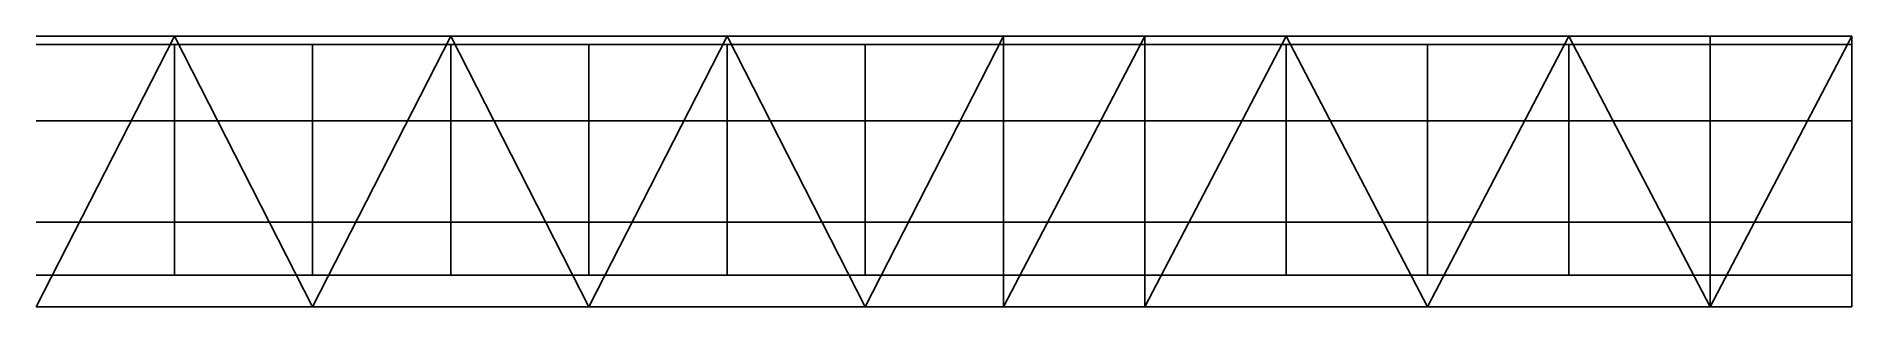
# Model space of a CAD drawing. Header units: millimetres. Extents: x 39000 to 77520, y -2875 to 2875.
import ezdxf

# ---------------------------------------------------------------- set-up
doc = ezdxf.new("R2010")
doc.units = ezdxf.units.MM
for name, color, linetype in [('ZJ8_CANTILEVER_EDGE', 3, 'CONTINUOUS'), ('ZJ8_COLUMN', 8, 'CONTINUOUS'), ('ZJ8_DECK_CROSS', 4, 'CONTINUOUS'), ('ZJ8_DECK_MAIN', 4, 'CONTINUOUS'), ('ZJ8_DECK_SECONDARY', 3, 'CONTINUOUS'), ('ZJ8_LONGITUDINAL_BRACE', 1, 'CONTINUOUS'), ('ZJ8_PLATFORM_BRACE', 1, 'CONTINUOUS'), ('ZJ8_TRANSVERSE_BRACE', 1, 'CONTINUOUS'), ('ZJ8_TRUSS_DIAGONAL', 5, 'CONTINUOUS'), ('ZJ8_TRUSS_LOWER', 5, 'CONTINUOUS'), ('ZJ8_TRUSS_UPPER', 5, 'CONTINUOUS'), ('ZJ8_TRUSS_VERTICAL', 5, 'CONTINUOUS')]:
    doc.layers.add(name, color=color, linetype=linetype)

msp = doc.modelspace()

# ---------------------------------------------------------------- linework, layer by layer
at = {"layer": 'ZJ8_CANTILEVER_EDGE'}
for p, q in [((39000, 2700, 15638.08999), (41931.428571, 2700, 15535.722248)), ((41931.428571, 2700, 15535.722248), (44862.857143, 2700, 15433.354507)), ((44862.857143, 2700, 15433.354507), (47794.285714, 2700, 15330.986766)), ((47794.285714, 2700, 15330.986766), (50725.714286, 2700, 15228.619024)), ((50725.714286, 2700, 15228.619024), (53657.142857, 2700, 15126.251283)), ((53657.142857, 2700, 15126.251283), (56588.571429, 2700, 15023.883541)), ((56588.571429, 2700, 15023.883541), (59520, 2700, 14921.5158)), ((59520, 2700, 14921.5158), (62520, 2700, 14816.753491)), ((62520, 2700, 14816.753491), (65520, 2700, 14711.991183)), ((65520, 2700, 14711.991183), (68520, 2700, 14607.228874)), ((68520, 2700, 14607.228874), (71520, 2700, 14502.466566)), ((71520, 2700, 14502.466566), (74520, 2700, 14397.704257)), ((74520, 2700, 14397.704257), (77520, 2700, 14292.941949)), ((39000, -2200, 15638.08999), (41931.428571, -2200, 15535.722248)), ((41931.428571, -2200, 15535.722248), (44862.857143, -2200, 15433.354507)), ((44862.857143, -2200, 15433.354507), (47794.285714, -2200, 15330.986766)), ((47794.285714, -2200, 15330.986766), (50725.714286, -2200, 15228.619024)), ((50725.714286, -2200, 15228.619024), (53657.142857, -2200, 15126.251283)), ((53657.142857, -2200, 15126.251283), (56588.571429, -2200, 15023.883541)), ((56588.571429, -2200, 15023.883541), (59520, -2200, 14921.5158)), ((59520, -2200, 14921.5158), (62520, -2200, 14816.753491)), ((62520, -2200, 14816.753491), (65520, -2200, 14711.991183)), ((65520, -2200, 14711.991183), (68520, -2200, 14607.228874)), ((68520, -2200, 14607.228874), (71520, -2200, 14502.466566)), ((71520, -2200, 14502.466566), (74520, -2200, 14397.704257)), ((74520, -2200, 14397.704257), (77520, -2200, 14292.941949))]:
    msp.add_line(p, q, dxfattribs=at)
at = {"layer": 'ZJ8_COLUMN'}
for p, q in [((59520, 2875), (59520, 2875, 4973.8386)), ((59520, 2875, 4973.8386), (59520, 2875, 9947.6772)), ((59520, 2875, 9947.6772), (59520, 2875, 14921.5158)), ((62520, 2875), (62520, 2875, 4938.91783)), ((62520, 2875, 4938.91783), (62520, 2875, 9877.835661)), ((62520, 2875, 9877.835661), (62520, 2875, 14816.753491)), ((74520, 2875), (74520, 2875, 4799.234752)), ((74520, 2875, 4799.234752), (74520, 2875, 9598.469505)), ((74520, 2875, 9598.469505), (74520, 2875, 14397.704257)), ((77520, 2875), (77520, 2875, 4764.313983)), ((77520, 2875, 4764.313983), (77520, 2875, 9528.627966)), ((77520, 2875, 9528.627966), (77520, 2875, 14292.941949)), ((59520, -2875), (59520, -2875, 4973.8386)), ((59520, -2875, 4973.8386), (59520, -2875, 9947.6772)), ((59520, -2875, 9947.6772), (59520, -2875, 14921.5158)), ((62520, -2875), (62520, -2875, 4938.91783)), ((62520, -2875, 4938.91783), (62520, -2875, 9877.835661)), ((62520, -2875, 9877.835661), (62520, -2875, 14816.753491)), ((74520, -2875), (74520, -2875, 4799.234752)), ((74520, -2875, 4799.234752), (74520, -2875, 9598.469505)), ((74520, -2875, 9598.469505), (74520, -2875, 14397.704257)), ((77520, -2875), (77520, -2875, 4764.313983)), ((77520, -2875, 4764.313983), (77520, -2875, 9528.627966)), ((77520, -2875, 9528.627966), (77520, -2875, 14292.941949))]:
    msp.add_line(p, q, dxfattribs=at)
at = {"layer": 'ZJ8_DECK_CROSS'}
for p, q in [((41931.428571, -2200, 15535.722248), (41931.428571, 2700, 15535.722248)), ((44862.857143, -2200, 15433.354507), (44862.857143, 2700, 15433.354507)), ((47794.285714, -2200, 15330.986766), (47794.285714, 2700, 15330.986766)), ((50725.714286, -2200, 15228.619024), (50725.714286, 2700, 15228.619024)), ((53657.142857, -2200, 15126.251283), (53657.142857, 2700, 15126.251283)), ((56588.571429, -2200, 15023.883541), (56588.571429, 2700, 15023.883541)), ((59520, -2200, 14921.5158), (59520, 2700, 14921.5158)), ((62520, -2200, 14816.753491), (62520, 2700, 14816.753491)), ((65520, -2200, 14711.991183), (65520, 2700, 14711.991183)), ((68520, -2200, 14607.228874), (68520, 2700, 14607.228874)), ((71520, -2200, 14502.466566), (71520, 2700, 14502.466566)), ((74520, -2200, 14397.704257), (74520, 2700, 14397.704257)), ((77520, -2200, 14292.941949), (77520, 2700, 14292.941949))]:
    msp.add_line(p, q, dxfattribs=at)
at = {"layer": 'ZJ8_DECK_MAIN'}
for p, q in [((39000, 2875, 15638.08999), (41931.428571, 2875, 15535.722248)), ((41931.428571, 2875, 15535.722248), (44862.857143, 2875, 15433.354507)), ((44862.857143, 2875, 15433.354507), (47794.285714, 2875, 15330.986766)), ((47794.285714, 2875, 15330.986766), (50725.714286, 2875, 15228.619024)), ((50725.714286, 2875, 15228.619024), (53657.142857, 2875, 15126.251283)), ((53657.142857, 2875, 15126.251283), (56588.571429, 2875, 15023.883541)), ((56588.571429, 2875, 15023.883541), (59520, 2875, 14921.5158)), ((59520, 2875, 14921.5158), (62520, 2875, 14816.753491)), ((62520, 2875, 14816.753491), (65520, 2875, 14711.991183)), ((65520, 2875, 14711.991183), (68520, 2875, 14607.228874)), ((68520, 2875, 14607.228874), (71520, 2875, 14502.466566)), ((71520, 2875, 14502.466566), (74520, 2875, 14397.704257)), ((74520, 2875, 14397.704257), (77520, 2875, 14292.941949)), ((39000, -2875, 15638.08999), (41931.428571, -2875, 15535.722248)), ((41931.428571, -2875, 15535.722248), (44862.857143, -2875, 15433.354507)), ((44862.857143, -2875, 15433.354507), (47794.285714, -2875, 15330.986766)), ((47794.285714, -2875, 15330.986766), (50725.714286, -2875, 15228.619024)), ((50725.714286, -2875, 15228.619024), (53657.142857, -2875, 15126.251283)), ((53657.142857, -2875, 15126.251283), (56588.571429, -2875, 15023.883541)), ((56588.571429, -2875, 15023.883541), (59520, -2875, 14921.5158)), ((59520, -2875, 14921.5158), (62520, -2875, 14816.753491)), ((62520, -2875, 14816.753491), (65520, -2875, 14711.991183)), ((65520, -2875, 14711.991183), (68520, -2875, 14607.228874)), ((68520, -2875, 14607.228874), (71520, -2875, 14502.466566)), ((71520, -2875, 14502.466566), (74520, -2875, 14397.704257)), ((74520, -2875, 14397.704257), (77520, -2875, 14292.941949))]:
    msp.add_line(p, q, dxfattribs=at)
at = {"layer": 'ZJ8_DECK_SECONDARY'}
for p, q in [((39000, 1075, 15638.08999), (41931.428571, 1075, 15535.722248)), ((41931.428571, 1075, 15535.722248), (44862.857143, 1075, 15433.354507)), ((44862.857143, 1075, 15433.354507), (47794.285714, 1075, 15330.986766)), ((47794.285714, 1075, 15330.986766), (50725.714286, 1075, 15228.619024)), ((50725.714286, 1075, 15228.619024), (53657.142857, 1075, 15126.251283)), ((53657.142857, 1075, 15126.251283), (56588.571429, 1075, 15023.883541)), ((56588.571429, 1075, 15023.883541), (59520, 1075, 14921.5158)), ((59520, 1075, 14921.5158), (62520, 1075, 14816.753491)), ((62520, 1075, 14816.753491), (65520, 1075, 14711.991183)), ((65520, 1075, 14711.991183), (68520, 1075, 14607.228874)), ((68520, 1075, 14607.228874), (71520, 1075, 14502.466566)), ((71520, 1075, 14502.466566), (74520, 1075, 14397.704257)), ((74520, 1075, 14397.704257), (77520, 1075, 14292.941949)), ((39000, -1075, 15638.08999), (41931.428571, -1075, 15535.722248)), ((41931.428571, -1075, 15535.722248), (44862.857143, -1075, 15433.354507)), ((44862.857143, -1075, 15433.354507), (47794.285714, -1075, 15330.986766)), ((47794.285714, -1075, 15330.986766), (50725.714286, -1075, 15228.619024)), ((50725.714286, -1075, 15228.619024), (53657.142857, -1075, 15126.251283)), ((53657.142857, -1075, 15126.251283), (56588.571429, -1075, 15023.883541)), ((56588.571429, -1075, 15023.883541), (59520, -1075, 14921.5158)), ((59520, -1075, 14921.5158), (62520, -1075, 14816.753491)), ((62520, -1075, 14816.753491), (65520, -1075, 14711.991183)), ((65520, -1075, 14711.991183), (68520, -1075, 14607.228874)), ((68520, -1075, 14607.228874), (71520, -1075, 14502.466566)), ((71520, -1075, 14502.466566), (74520, -1075, 14397.704257)), ((74520, -1075, 14397.704257), (77520, -1075, 14292.941949))]:
    msp.add_line(p, q, dxfattribs=at)
at = {"layer": 'ZJ8_LONGITUDINAL_BRACE'}
for p, q in [((59520, 2875), (62520, 2875, 14816.753491)), ((74520, 2875), (77520, 2875, 14292.941949)), ((59520, -2875), (62520, -2875, 14816.753491)), ((74520, -2875), (77520, -2875, 14292.941949))]:
    msp.add_line(p, q, dxfattribs=at)
at = {"layer": 'ZJ8_PLATFORM_BRACE'}
for p, q in [((39000, -2875, 15638.08999), (41931.428571, 2875, 15535.722248)), ((41931.428571, 2875, 15535.722248), (44862.857143, -2875, 15433.354507)), ((44862.857143, -2875, 15433.354507), (47794.285714, 2875, 15330.986766)), ((47794.285714, 2875, 15330.986766), (50725.714286, -2875, 15228.619024)), ((50725.714286, -2875, 15228.619024), (53657.142857, 2875, 15126.251283)), ((53657.142857, 2875, 15126.251283), (56588.571429, -2875, 15023.883541)), ((56588.571429, -2875, 15023.883541), (59520, 2875, 14921.5158)), ((59520, -2875, 14921.5158), (62520, 2875, 14816.753491)), ((62520, -2875, 14816.753491), (65520, 2875, 14711.991183)), ((65520, 2875, 14711.991183), (68520, -2875, 14607.228874)), ((68520, -2875, 14607.228874), (71520, 2875, 14502.466566)), ((71520, 2875, 14502.466566), (74520, -2875, 14397.704257)), ((74520, -2875, 14397.704257), (77520, 2875, 14292.941949))]:
    msp.add_line(p, q, dxfattribs=at)
at = {"layer": 'ZJ8_TRANSVERSE_BRACE'}
for p, q in [((59520, -2875), (59520, 2875, 14921.5158)), ((59520, 2875), (59520, -2875, 14921.5158)), ((62520, -2875), (62520, 2875, 14816.753491)), ((62520, 2875), (62520, -2875, 14816.753491)), ((74520, -2875), (74520, 2875, 14397.704257)), ((74520, 2875), (74520, -2875, 14397.704257)), ((77520, -2875), (77520, 2875, 14292.941949)), ((77520, 2875), (77520, -2875, 14292.941949))]:
    msp.add_line(p, q, dxfattribs=at)
at = {"layer": 'ZJ8_TRUSS_DIAGONAL'}
for p, q in [((39000, 2875, 13838.08999), (40865.454545, 2875, 15572.946882)), ((40865.454545, 2875, 15572.946882), (42730.909091, 2875, 13707.803773)), ((42730.909091, 2875, 13707.803773), (44596.363636, 2875, 15442.660665)), ((44596.363636, 2875, 15442.660665), (46461.818182, 2875, 13577.517557)), ((46461.818182, 2875, 13577.517557), (48327.272727, 2875, 15312.374449)), ((48327.272727, 2875, 15312.374449), (50192.727273, 2875, 13447.231341)), ((50192.727273, 2875, 13447.231341), (52058.181818, 2875, 15182.088233)), ((52058.181818, 2875, 15182.088233), (53923.636364, 2875, 13316.945124)), ((53923.636364, 2875, 13316.945124), (55789.090909, 2875, 15051.802016)), ((55789.090909, 2875, 15051.802016), (57654.545455, 2875, 13186.658908)), ((57654.545455, 2875, 13186.658908), (59520, 2875, 14921.5158)), ((39000, -2875, 13838.08999), (40865.454545, -2875, 15572.946882)), ((40865.454545, -2875, 15572.946882), (42730.909091, -2875, 13707.803773)), ((42730.909091, -2875, 13707.803773), (44596.363636, -2875, 15442.660665)), ((44596.363636, -2875, 15442.660665), (46461.818182, -2875, 13577.517557)), ((46461.818182, -2875, 13577.517557), (48327.272727, -2875, 15312.374449)), ((48327.272727, -2875, 15312.374449), (50192.727273, -2875, 13447.231341)), ((50192.727273, -2875, 13447.231341), (52058.181818, -2875, 15182.088233)), ((52058.181818, -2875, 15182.088233), (53923.636364, -2875, 13316.945124)), ((53923.636364, -2875, 13316.945124), (55789.090909, -2875, 15051.802016)), ((55789.090909, -2875, 15051.802016), (57654.545455, -2875, 13186.658908)), ((57654.545455, -2875, 13186.658908), (59520, -2875, 14921.5158))]:
    msp.add_line(p, q, dxfattribs=at)
at = {"layer": 'ZJ8_TRUSS_LOWER'}
for p, q in [((39000, 2875, 13838.08999), (40865.454545, 2875, 13772.946882)), ((40865.454545, 2875, 13772.946882), (42730.909091, 2875, 13707.803773)), ((42730.909091, 2875, 13707.803773), (44596.363636, 2875, 13642.660665)), ((44596.363636, 2875, 13642.660665), (46461.818182, 2875, 13577.517557)), ((46461.818182, 2875, 13577.517557), (48327.272727, 2875, 13512.374449)), ((48327.272727, 2875, 13512.374449), (50192.727273, 2875, 13447.231341)), ((50192.727273, 2875, 13447.231341), (52058.181818, 2875, 13382.088233)), ((52058.181818, 2875, 13382.088233), (53923.636364, 2875, 13316.945124)), ((53923.636364, 2875, 13316.945124), (55789.090909, 2875, 13251.802016)), ((55789.090909, 2875, 13251.802016), (57654.545455, 2875, 13186.658908)), ((57654.545455, 2875, 13186.658908), (59520, 2875, 13121.5158)), ((39000, -2875, 13838.08999), (40865.454545, -2875, 13772.946882)), ((40865.454545, -2875, 13772.946882), (42730.909091, -2875, 13707.803773)), ((42730.909091, -2875, 13707.803773), (44596.363636, -2875, 13642.660665)), ((44596.363636, -2875, 13642.660665), (46461.818182, -2875, 13577.517557)), ((46461.818182, -2875, 13577.517557), (48327.272727, -2875, 13512.374449)), ((48327.272727, -2875, 13512.374449), (50192.727273, -2875, 13447.231341)), ((50192.727273, -2875, 13447.231341), (52058.181818, -2875, 13382.088233)), ((52058.181818, -2875, 13382.088233), (53923.636364, -2875, 13316.945124)), ((53923.636364, -2875, 13316.945124), (55789.090909, -2875, 13251.802016)), ((55789.090909, -2875, 13251.802016), (57654.545455, -2875, 13186.658908)), ((57654.545455, -2875, 13186.658908), (59520, -2875, 13121.5158))]:
    msp.add_line(p, q, dxfattribs=at)
at = {"layer": 'ZJ8_TRUSS_UPPER'}
for p, q in [((39000, 2875, 15638.08999), (40865.454545, 2875, 15572.946882)), ((40865.454545, 2875, 15572.946882), (42730.909091, 2875, 15507.803773)), ((42730.909091, 2875, 15507.803773), (44596.363636, 2875, 15442.660665)), ((44596.363636, 2875, 15442.660665), (46461.818182, 2875, 15377.517557)), ((46461.818182, 2875, 15377.517557), (48327.272727, 2875, 15312.374449)), ((48327.272727, 2875, 15312.374449), (50192.727273, 2875, 15247.231341)), ((50192.727273, 2875, 15247.231341), (52058.181818, 2875, 15182.088233)), ((52058.181818, 2875, 15182.088233), (53923.636364, 2875, 15116.945124)), ((53923.636364, 2875, 15116.945124), (55789.090909, 2875, 15051.802016)), ((55789.090909, 2875, 15051.802016), (57654.545455, 2875, 14986.658908)), ((57654.545455, 2875, 14986.658908), (59520, 2875, 14921.5158)), ((39000, -2875, 15638.08999), (40865.454545, -2875, 15572.946882)), ((40865.454545, -2875, 15572.946882), (42730.909091, -2875, 15507.803773)), ((42730.909091, -2875, 15507.803773), (44596.363636, -2875, 15442.660665)), ((44596.363636, -2875, 15442.660665), (46461.818182, -2875, 15377.517557)), ((46461.818182, -2875, 15377.517557), (48327.272727, -2875, 15312.374449)), ((48327.272727, -2875, 15312.374449), (50192.727273, -2875, 15247.231341)), ((50192.727273, -2875, 15247.231341), (52058.181818, -2875, 15182.088233)), ((52058.181818, -2875, 15182.088233), (53923.636364, -2875, 15116.945124)), ((53923.636364, -2875, 15116.945124), (55789.090909, -2875, 15051.802016)), ((55789.090909, -2875, 15051.802016), (57654.545455, -2875, 14986.658908)), ((57654.545455, -2875, 14986.658908), (59520, -2875, 14921.5158))]:
    msp.add_line(p, q, dxfattribs=at)
at = {"layer": 'ZJ8_TRUSS_VERTICAL'}
for p, q in [((40865.454545, 2875, 15572.946882), (40865.454545, 2875, 13772.946882)), ((42730.909091, 2875, 15507.803773), (42730.909091, 2875, 13707.803773)), ((44596.363636, 2875, 15442.660665), (44596.363636, 2875, 13642.660665)), ((46461.818182, 2875, 15377.517557), (46461.818182, 2875, 13577.517557)), ((48327.272727, 2875, 15312.374449), (48327.272727, 2875, 13512.374449)), ((50192.727273, 2875, 15247.231341), (50192.727273, 2875, 13447.231341)), ((52058.181818, 2875, 15182.088233), (52058.181818, 2875, 13382.088233)), ((53923.636364, 2875, 15116.945124), (53923.636364, 2875, 13316.945124)), ((55789.090909, 2875, 15051.802016), (55789.090909, 2875, 13251.802016)), ((57654.545455, 2875, 14986.658908), (57654.545455, 2875, 13186.658908)), ((59520, 2875, 14921.5158), (59520, 2875, 13121.5158)), ((77520, 2875, 14292.941949), (77520, 2875, 12492.941949)), ((40865.454545, -2875, 15572.946882), (40865.454545, -2875, 13772.946882)), ((42730.909091, -2875, 15507.803773), (42730.909091, -2875, 13707.803773)), ((44596.363636, -2875, 15442.660665), (44596.363636, -2875, 13642.660665)), ((46461.818182, -2875, 15377.517557), (46461.818182, -2875, 13577.517557)), ((48327.272727, -2875, 15312.374449), (48327.272727, -2875, 13512.374449)), ((50192.727273, -2875, 15247.231341), (50192.727273, -2875, 13447.231341)), ((52058.181818, -2875, 15182.088233), (52058.181818, -2875, 13382.088233)), ((53923.636364, -2875, 15116.945124), (53923.636364, -2875, 13316.945124)), ((55789.090909, -2875, 15051.802016), (55789.090909, -2875, 13251.802016)), ((57654.545455, -2875, 14986.658908), (57654.545455, -2875, 13186.658908)), ((59520, -2875, 14921.5158), (59520, -2875, 13121.5158)), ((77520, -2875, 14292.941949), (77520, -2875, 12492.941949))]:
    msp.add_line(p, q, dxfattribs=at)

doc.saveas('drawing.dxf')
